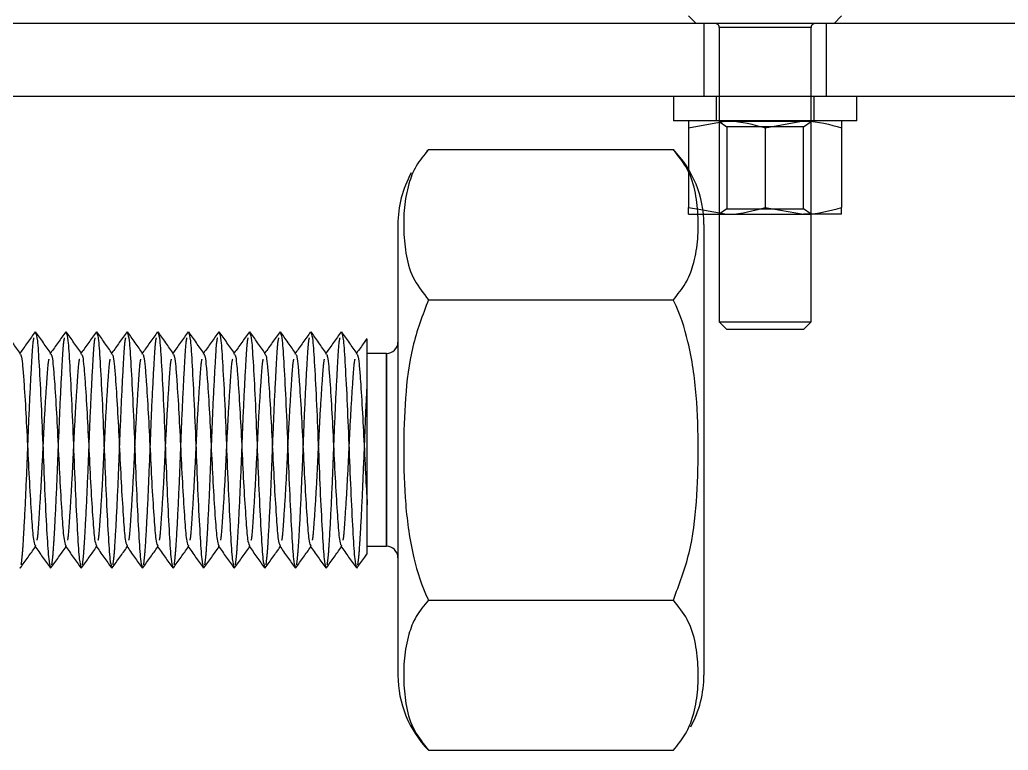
# Model space of a CAD drawing. Header units: metres. Extents: x 0 to 21025, y 0 to 14850.
# Drawn here: x 2326.9 to 2391.4, y 9003.9 to 9051.6 of the extents above; entities that cross this region are included whole.
import ezdxf

# ---------------------------------------------------------------- set-up
doc = ezdxf.new("R2010")
doc.units = ezdxf.units.M
doc.header["$LTSCALE"] = 25
doc.linetypes.add('HIDDEN2', pattern=[4.7625, 3.175, -1.5875])
doc.layers.add('SL4', color=4, linetype='Continuous')
doc.layers.add('ST1', color=7, linetype='HIDDEN2')

msp = doc.modelspace()

# ---------------------------------------------------------------- linework, layer by layer
at = {"layer": 'SL4'}
for p, q in [((2875.564, 9046.619), (1925.562, 9046.619)), ((2369.564, 9046.619), (2369.564, 9045.019)), ((2381.564, 9045.019), (2381.564, 9046.619)), ((2381.564, 9045.019), (2369.564, 9045.019)), ((2370.564, 9044.572), (2373.064, 9045.019)), ((2370.564, 9044.572), (2370.564, 9041.852)), ((2375.564, 9044.572), (2378.064, 9045.019)), ((2375.564, 9044.572), (2375.564, 9039.365)), ((2380.564, 9044.572), (2380.564, 9039.365)), ((2353.558, 9043.142), (2353.458, 9043.038)), ((2353.564, 9043.148), (2369.564, 9043.148)), ((2375.564, 9039.365), (2378.064, 9038.919)), ((2371.365, 9039.222), (2373.064, 9038.919)), ((2371.531, 9038.919), (2373.064, 9038.919)), ((2372.564, 9038.919), (2372.564, 9031.884)), ((2373.064, 9038.919), (2378.064, 9038.919)), ((2380.564, 9038.919), (2378.064, 9038.919)), ((2378.564, 9031.884), (2378.564, 9038.919)), ((2351.564, 9038.241), (2351.564, 9008.796)), ((2371.564, 9038.241), (2371.564, 9008.796)), ((2353.564, 9033.334), (2369.564, 9033.334)), ((2372.564, 9031.884), (2373.064, 9031.384)), ((2372.564, 9031.884), (2378.151, 9031.884)), ((2378.064, 9031.384), (2378.564, 9031.884)), ((2378.151, 9031.884), (2378.564, 9031.884)), ((2327.858, 9031.189), (2327.87, 9031.246)), ((2329.858, 9031.189), (2329.87, 9031.246)), ((2331.858, 9031.189), (2331.87, 9031.246)), ((2333.858, 9031.189), (2333.87, 9031.246)), ((2335.858, 9031.189), (2335.87, 9031.246)), ((2337.858, 9031.189), (2337.87, 9031.246)), ((2339.858, 9031.189), (2339.87, 9031.246)), ((2341.858, 9031.189), (2341.87, 9031.246)), ((2343.858, 9031.189), (2343.87, 9031.246)), ((2345.858, 9031.189), (2345.87, 9031.246)), ((2347.858, 9031.189), (2347.87, 9031.246)), ((2377.72, 9031.384), (2373.064, 9031.384)), ((2378.064, 9031.384), (2377.72, 9031.384)), ((2350.814, 9029.819), (2349.564, 9029.819)), ((2350.814, 9017.219), (2350.814, 9029.819)), ((2349.564, 9017.219), (2350.814, 9017.219)), ((2326.87, 9015.791), (2326.891, 9015.85)), ((2328.87, 9015.791), (2328.891, 9015.85)), ((2330.87, 9015.791), (2330.891, 9015.85)), ((2332.87, 9015.791), (2332.891, 9015.85)), ((2334.87, 9015.791), (2334.891, 9015.85)), ((2336.87, 9015.791), (2336.891, 9015.85)), ((2338.87, 9015.791), (2338.891, 9015.85)), ((2340.87, 9015.791), (2340.891, 9015.85)), ((2342.87, 9015.791), (2342.891, 9015.85)), ((2344.87, 9015.791), (2344.891, 9015.85)), ((2346.87, 9015.791), (2346.891, 9015.85)), ((2348.87, 9015.791), (2348.891, 9015.85)), ((2353.564, 9013.704), (2369.564, 9013.704)), ((2353.564, 9003.889), (2369.564, 9003.889)), ((2369.571, 9003.895), (2369.67, 9003.999))]:
    msp.add_line(p, q, dxfattribs=at)
for centre, radius, start, end in [((2364.543, 9038.241), 7.021, 0, 44.34613), ((2358.585, 9038.241), 7.021, 151.24334, 180), ((2350.814, 9030.569), 0.75, 270, 0), ((2350.814, 9016.469), 0.75, 0, 90), ((2358.585, 9008.796), 7.021, 180, 224.34613), ((2364.543, 9008.796), 7.021, 331.24334, 0)]:
    msp.add_arc(centre, radius, start, end, dxfattribs=at)
for points, knots in [([(2370.564, 9045.019), (2370.564, 9045.012), (2370.564, 9044.987), (2370.564, 9044.747), (2370.564, 9044.572)], [0, 0, 0, 0, 0.2686336, 1, 1, 1, 1]), ([(2373.064, 9045.019), (2373.123, 9045.018), (2373.968, 9045.012), (2374.795, 9044.784), (2375.564, 9044.572)], [0, 0, 0, 0, 0.070201, 1, 1, 1, 1]), ([(2378.064, 9045.019), (2378.123, 9045.018), (2378.968, 9045.012), (2379.795, 9044.784), (2380.564, 9044.572)], [0, 0, 0, 0, 0.070201, 1, 1, 1, 1]), ([(2380.564, 9045.019), (2380.564, 9045.012), (2380.564, 9044.987), (2380.564, 9044.747), (2380.564, 9044.572)], [0, 0, 0, 0, 0.2686336, 1, 1, 1, 1]), ([(2353.564, 9043.148), (2353.272, 9042.793), (2352.68, 9042.073), (2352.208, 9040.791), (2351.947, 9039.36), (2351.923, 9037.778), (2352.077, 9036.186), (2352.505, 9034.668), (2353.233, 9033.751), (2353.564, 9033.334)], [0, 0, 0, 0, 0.114678, 0.232485, 0.388423, 0.5445, 0.705441, 0.865997, 1, 1, 1, 1]), ([(2369.564, 9033.334), (2369.856, 9033.689), (2370.449, 9034.409), (2370.92, 9035.691), (2371.182, 9037.122), (2371.205, 9038.704), (2371.051, 9040.296), (2370.623, 9041.814), (2369.895, 9042.731), (2369.564, 9043.148)], [0, 0, 0, 0, 0.114678, 0.232485, 0.388423, 0.5445, 0.705441, 0.865997, 1, 1, 1, 1]), ([(2373.064, 9038.919), (2373.123, 9038.919), (2373.968, 9038.925), (2374.795, 9039.153), (2375.564, 9039.365)], [0, 0, 0, 0, 0.070201, 1, 1, 1, 1]), ([(2378.064, 9038.919), (2378.123, 9038.919), (2378.968, 9038.925), (2379.795, 9039.153), (2380.564, 9039.365)], [0, 0, 0, 0, 0.070201, 1, 1, 1, 1]), ([(2380.564, 9038.919), (2380.564, 9038.925), (2380.564, 9038.95), (2380.564, 9039.19), (2380.564, 9039.365)], [0, 0, 0, 0, 0.268634, 1, 1, 1, 1]), ([(2353.564, 9033.334), (2353.178, 9032.319), (2352.39, 9030.246), (2352.014, 9026.902), (2351.911, 9023.464), (2352.007, 9019.961), (2352.465, 9016.675), (2353.127, 9014.605), (2353.55, 9013.732), (2353.564, 9013.704)], [0, 0, 0, 0, 0.161979, 0.330793, 0.499953, 0.677538, 0.854667, 0.995314, 1, 1, 1, 1]), ([(2369.564, 9013.704), (2369.95, 9014.719), (2370.738, 9016.791), (2371.115, 9020.135), (2371.218, 9023.573), (2371.122, 9027.076), (2370.663, 9030.362), (2370.001, 9032.432), (2369.578, 9033.305), (2369.564, 9033.334)], [0, 0, 0, 0, 0.161979, 0.330793, 0.499953, 0.677538, 0.854667, 0.995314, 1, 1, 1, 1]), ([(2326.895, 9029.823), (2326.727, 9030.058), (2326.392, 9030.528), (2326.057, 9030.997), (2325.89, 9031.232)], [0, 0, 0, 0, 0.499908, 1, 1, 1, 1]), ([(2327.858, 9031.241), (2327.691, 9031.006), (2327.362, 9030.545), (2327.033, 9030.083), (2326.871, 9029.856)], [0, 0, 0, 0, 0.508202, 1, 1, 1, 1]), ([(2328.895, 9029.823), (2328.727, 9030.058), (2328.392, 9030.528), (2328.057, 9030.997), (2327.89, 9031.232)], [0, 0, 0, 0, 0.499908, 1, 1, 1, 1]), ([(2327.89, 9031.155), (2327.927, 9031.049), (2328.007, 9030.823), (2328.113, 9029.101), (2328.25, 9026.562), (2328.37, 9023.519), (2328.491, 9020.475), (2328.627, 9017.937), (2328.733, 9016.227), (2328.811, 9016.001), (2328.847, 9015.898)], [0, 0, 0, 0, 0.111758, 0.239388, 0.372264, 0.501747, 0.63123, 0.764106, 0.891736, 1, 1, 1, 1]), ([(2329.858, 9031.241), (2329.691, 9031.006), (2329.362, 9030.545), (2329.033, 9030.083), (2328.871, 9029.856)], [0, 0, 0, 0, 0.5082022, 1, 1, 1, 1]), ([(2330.895, 9029.823), (2330.727, 9030.058), (2330.392, 9030.528), (2330.057, 9030.997), (2329.89, 9031.232)], [0, 0, 0, 0, 0.499908, 1, 1, 1, 1]), ([(2329.89, 9031.155), (2329.927, 9031.049), (2330.007, 9030.823), (2330.113, 9029.101), (2330.25, 9026.562), (2330.37, 9023.519), (2330.491, 9020.475), (2330.627, 9017.937), (2330.733, 9016.227), (2330.811, 9016.001), (2330.847, 9015.898)], [0, 0, 0, 0, 0.111758, 0.239388, 0.372264, 0.501747, 0.63123, 0.764106, 0.891736, 1, 1, 1, 1]), ([(2331.858, 9031.241), (2331.691, 9031.006), (2331.362, 9030.545), (2331.033, 9030.083), (2330.871, 9029.856)], [0, 0, 0, 0, 0.508202, 1, 1, 1, 1]), ([(2332.895, 9029.823), (2332.727, 9030.058), (2332.392, 9030.528), (2332.057, 9030.997), (2331.89, 9031.232)], [0, 0, 0, 0, 0.499908, 1, 1, 1, 1]), ([(2331.89, 9031.155), (2331.927, 9031.049), (2332.007, 9030.823), (2332.113, 9029.101), (2332.25, 9026.562), (2332.37, 9023.519), (2332.491, 9020.475), (2332.627, 9017.937), (2332.733, 9016.227), (2332.811, 9016.001), (2332.847, 9015.898)], [0, 0, 0, 0, 0.1117583, 0.2393882, 0.3722641, 0.5017472, 0.6312302, 0.7641061, 0.891736, 1, 1, 1, 1]), ([(2333.858, 9031.241), (2333.691, 9031.006), (2333.362, 9030.545), (2333.033, 9030.083), (2332.871, 9029.856)], [0, 0, 0, 0, 0.508202, 1, 1, 1, 1]), ([(2334.895, 9029.823), (2334.727, 9030.058), (2334.392, 9030.528), (2334.057, 9030.997), (2333.89, 9031.232)], [0, 0, 0, 0, 0.499908, 1, 1, 1, 1]), ([(2333.89, 9031.155), (2333.927, 9031.049), (2334.007, 9030.823), (2334.113, 9029.101), (2334.25, 9026.562), (2334.37, 9023.519), (2334.491, 9020.475), (2334.627, 9017.937), (2334.733, 9016.227), (2334.811, 9016.001), (2334.847, 9015.898)], [0, 0, 0, 0, 0.111758, 0.239388, 0.372264, 0.501747, 0.63123, 0.764106, 0.891736, 1, 1, 1, 1]), ([(2335.858, 9031.241), (2335.691, 9031.006), (2335.362, 9030.545), (2335.033, 9030.083), (2334.871, 9029.856)], [0, 0, 0, 0, 0.508202, 1, 1, 1, 1]), ([(2336.895, 9029.823), (2336.727, 9030.058), (2336.392, 9030.528), (2336.057, 9030.997), (2335.89, 9031.232)], [0, 0, 0, 0, 0.499908, 1, 1, 1, 1]), ([(2335.89, 9031.155), (2335.927, 9031.049), (2336.007, 9030.823), (2336.113, 9029.101), (2336.25, 9026.562), (2336.37, 9023.519), (2336.491, 9020.475), (2336.627, 9017.937), (2336.733, 9016.227), (2336.811, 9016.001), (2336.847, 9015.898)], [0, 0, 0, 0, 0.111758, 0.239388, 0.372264, 0.501747, 0.63123, 0.764106, 0.891736, 1, 1, 1, 1]), ([(2337.858, 9031.241), (2337.691, 9031.006), (2337.362, 9030.545), (2337.033, 9030.083), (2336.871, 9029.856)], [0, 0, 0, 0, 0.5082022, 1, 1, 1, 1]), ([(2338.895, 9029.823), (2338.727, 9030.058), (2338.392, 9030.528), (2338.057, 9030.997), (2337.89, 9031.232)], [0, 0, 0, 0, 0.4999079, 1, 1, 1, 1]), ([(2337.89, 9031.155), (2337.927, 9031.049), (2338.007, 9030.823), (2338.113, 9029.101), (2338.25, 9026.562), (2338.37, 9023.519), (2338.491, 9020.475), (2338.627, 9017.937), (2338.733, 9016.227), (2338.811, 9016.001), (2338.847, 9015.898)], [0, 0, 0, 0, 0.1117583, 0.2393882, 0.3722641, 0.5017472, 0.6312302, 0.7641061, 0.891736, 1, 1, 1, 1]), ([(2339.858, 9031.241), (2339.691, 9031.006), (2339.362, 9030.545), (2339.033, 9030.083), (2338.871, 9029.856)], [0, 0, 0, 0, 0.508202, 1, 1, 1, 1]), ([(2340.895, 9029.823), (2340.727, 9030.058), (2340.392, 9030.528), (2340.057, 9030.997), (2339.89, 9031.232)], [0, 0, 0, 0, 0.499908, 1, 1, 1, 1]), ([(2339.89, 9031.155), (2339.927, 9031.049), (2340.007, 9030.823), (2340.113, 9029.101), (2340.25, 9026.562), (2340.37, 9023.519), (2340.491, 9020.475), (2340.627, 9017.937), (2340.733, 9016.227), (2340.811, 9016.001), (2340.847, 9015.898)], [0, 0, 0, 0, 0.111758, 0.239388, 0.372264, 0.501747, 0.63123, 0.764106, 0.891736, 1, 1, 1, 1]), ([(2341.858, 9031.241), (2341.691, 9031.006), (2341.362, 9030.545), (2341.033, 9030.083), (2340.871, 9029.856)], [0, 0, 0, 0, 0.508202, 1, 1, 1, 1]), ([(2342.895, 9029.823), (2342.727, 9030.058), (2342.392, 9030.528), (2342.057, 9030.997), (2341.89, 9031.232)], [0, 0, 0, 0, 0.499908, 1, 1, 1, 1]), ([(2341.89, 9031.155), (2341.927, 9031.049), (2342.007, 9030.823), (2342.113, 9029.101), (2342.25, 9026.562), (2342.37, 9023.519), (2342.491, 9020.475), (2342.627, 9017.937), (2342.733, 9016.227), (2342.811, 9016.001), (2342.847, 9015.898)], [0, 0, 0, 0, 0.111758, 0.239388, 0.372264, 0.501747, 0.63123, 0.764106, 0.891736, 1, 1, 1, 1]), ([(2343.858, 9031.241), (2343.691, 9031.006), (2343.362, 9030.545), (2343.033, 9030.083), (2342.871, 9029.856)], [0, 0, 0, 0, 0.5082022, 1, 1, 1, 1]), ([(2344.895, 9029.823), (2344.727, 9030.058), (2344.392, 9030.528), (2344.057, 9030.997), (2343.89, 9031.232)], [0, 0, 0, 0, 0.499908, 1, 1, 1, 1]), ([(2343.89, 9031.155), (2343.927, 9031.049), (2344.007, 9030.823), (2344.113, 9029.101), (2344.25, 9026.562), (2344.37, 9023.519), (2344.491, 9020.475), (2344.627, 9017.937), (2344.733, 9016.227), (2344.811, 9016.001), (2344.847, 9015.898)], [0, 0, 0, 0, 0.111758, 0.239388, 0.372264, 0.501747, 0.63123, 0.764106, 0.891736, 1, 1, 1, 1]), ([(2345.858, 9031.241), (2345.691, 9031.006), (2345.362, 9030.545), (2345.033, 9030.083), (2344.871, 9029.856)], [0, 0, 0, 0, 0.508202, 1, 1, 1, 1]), ([(2346.895, 9029.823), (2346.727, 9030.058), (2346.392, 9030.528), (2346.057, 9030.997), (2345.89, 9031.232)], [0, 0, 0, 0, 0.499908, 1, 1, 1, 1]), ([(2345.89, 9031.155), (2345.927, 9031.049), (2346.007, 9030.823), (2346.113, 9029.101), (2346.25, 9026.562), (2346.37, 9023.519), (2346.491, 9020.475), (2346.627, 9017.937), (2346.733, 9016.227), (2346.811, 9016.001), (2346.847, 9015.898)], [0, 0, 0, 0, 0.111758, 0.239388, 0.372264, 0.501747, 0.63123, 0.764106, 0.891736, 1, 1, 1, 1]), ([(2347.858, 9031.241), (2347.691, 9031.006), (2347.362, 9030.545), (2347.033, 9030.083), (2346.871, 9029.856)], [0, 0, 0, 0, 0.508202, 1, 1, 1, 1]), ([(2348.895, 9029.823), (2348.727, 9030.058), (2348.392, 9030.528), (2348.057, 9030.997), (2347.89, 9031.232)], [0, 0, 0, 0, 0.499908, 1, 1, 1, 1]), ([(2347.89, 9031.155), (2347.927, 9031.049), (2348.007, 9030.823), (2348.113, 9029.101), (2348.25, 9026.562), (2348.37, 9023.519), (2348.491, 9020.475), (2348.627, 9017.937), (2348.733, 9016.227), (2348.811, 9016.001), (2348.847, 9015.898)], [0, 0, 0, 0, 0.1117583, 0.2393882, 0.3722641, 0.5017472, 0.6312302, 0.7641061, 0.891736, 1, 1, 1, 1]), ([(2349.537, 9030.79), (2349.477, 9030.706), (2349.255, 9030.394), (2349.033, 9030.083), (2348.871, 9029.856)], [0, 0, 0, 0, 0.270973, 1, 1, 1, 1]), ([(2349.564, 9019.921), (2349.564, 9020.459), (2349.564, 9021.592), (2349.564, 9023.678), (2349.564, 9025.876), (2349.564, 9027.943), (2349.564, 9029.576), (2349.564, 9030.621), (2349.564, 9030.723), (2349.564, 9030.771)], [0, 0, 0, 0, 0.128008, 0.26934, 0.411278, 0.563146, 0.714931, 0.866636, 1, 1, 1, 1]), ([(2326.894, 9029.775), (2326.918, 9029.733), (2326.97, 9029.645), (2327.04, 9029.005), (2327.13, 9027.863), (2327.249, 9026.002), (2327.37, 9023.52), (2327.491, 9021.028), (2327.627, 9018.954), (2327.732, 9017.564), (2327.809, 9017.381), (2327.844, 9017.299)], [0, 0, 0, 0, 0.072607, 0.155069, 0.237884, 0.371691, 0.502076, 0.632461, 0.766268, 0.894784, 1, 1, 1, 1]), ([(2328.894, 9029.775), (2328.918, 9029.733), (2328.97, 9029.645), (2329.04, 9029.005), (2329.13, 9027.863), (2329.249, 9026.002), (2329.37, 9023.52), (2329.491, 9021.028), (2329.627, 9018.954), (2329.732, 9017.564), (2329.809, 9017.381), (2329.844, 9017.299)], [0, 0, 0, 0, 0.072607, 0.155069, 0.237884, 0.371691, 0.502076, 0.632461, 0.766268, 0.894784, 1, 1, 1, 1]), ([(2330.894, 9029.775), (2330.918, 9029.733), (2330.97, 9029.645), (2331.04, 9029.005), (2331.13, 9027.863), (2331.249, 9026.002), (2331.37, 9023.52), (2331.491, 9021.028), (2331.627, 9018.954), (2331.732, 9017.564), (2331.809, 9017.381), (2331.844, 9017.299)], [0, 0, 0, 0, 0.072607, 0.155069, 0.237884, 0.371691, 0.502076, 0.632461, 0.766268, 0.894784, 1, 1, 1, 1]), ([(2332.894, 9029.775), (2332.918, 9029.733), (2332.97, 9029.645), (2333.04, 9029.005), (2333.13, 9027.863), (2333.249, 9026.002), (2333.37, 9023.52), (2333.491, 9021.028), (2333.627, 9018.954), (2333.732, 9017.564), (2333.809, 9017.381), (2333.844, 9017.299)], [0, 0, 0, 0, 0.072607, 0.155069, 0.237884, 0.371691, 0.502076, 0.632461, 0.766268, 0.894784, 1, 1, 1, 1]), ([(2334.894, 9029.775), (2334.918, 9029.733), (2334.97, 9029.645), (2335.04, 9029.005), (2335.13, 9027.863), (2335.249, 9026.002), (2335.37, 9023.52), (2335.491, 9021.028), (2335.627, 9018.954), (2335.732, 9017.564), (2335.809, 9017.381), (2335.844, 9017.299)], [0, 0, 0, 0, 0.072607, 0.155069, 0.237884, 0.371691, 0.502076, 0.632461, 0.766268, 0.894784, 1, 1, 1, 1]), ([(2336.894, 9029.775), (2336.918, 9029.733), (2336.97, 9029.645), (2337.04, 9029.005), (2337.13, 9027.863), (2337.249, 9026.002), (2337.37, 9023.52), (2337.491, 9021.028), (2337.627, 9018.954), (2337.732, 9017.564), (2337.809, 9017.381), (2337.844, 9017.299)], [0, 0, 0, 0, 0.072607, 0.155069, 0.237884, 0.371691, 0.502076, 0.632461, 0.766268, 0.894784, 1, 1, 1, 1]), ([(2338.894, 9029.775), (2338.918, 9029.733), (2338.97, 9029.645), (2339.04, 9029.005), (2339.13, 9027.863), (2339.249, 9026.002), (2339.37, 9023.52), (2339.491, 9021.028), (2339.627, 9018.954), (2339.732, 9017.564), (2339.809, 9017.381), (2339.844, 9017.299)], [0, 0, 0, 0, 0.072607, 0.155069, 0.237884, 0.371691, 0.502076, 0.632461, 0.766268, 0.894784, 1, 1, 1, 1]), ([(2340.894, 9029.775), (2340.918, 9029.733), (2340.97, 9029.645), (2341.04, 9029.005), (2341.13, 9027.863), (2341.249, 9026.002), (2341.37, 9023.52), (2341.491, 9021.028), (2341.627, 9018.954), (2341.732, 9017.564), (2341.809, 9017.381), (2341.844, 9017.299)], [0, 0, 0, 0, 0.072607, 0.155069, 0.237884, 0.371691, 0.502076, 0.632461, 0.766268, 0.894784, 1, 1, 1, 1]), ([(2342.894, 9029.775), (2342.918, 9029.733), (2342.97, 9029.645), (2343.04, 9029.005), (2343.13, 9027.863), (2343.249, 9026.002), (2343.37, 9023.52), (2343.491, 9021.028), (2343.627, 9018.954), (2343.732, 9017.564), (2343.809, 9017.381), (2343.844, 9017.299)], [0, 0, 0, 0, 0.072607, 0.155069, 0.237884, 0.371691, 0.502076, 0.632461, 0.766268, 0.894784, 1, 1, 1, 1]), ([(2344.894, 9029.775), (2344.918, 9029.733), (2344.97, 9029.645), (2345.04, 9029.005), (2345.13, 9027.863), (2345.249, 9026.002), (2345.37, 9023.52), (2345.491, 9021.028), (2345.627, 9018.954), (2345.732, 9017.564), (2345.809, 9017.381), (2345.844, 9017.299)], [0, 0, 0, 0, 0.072607, 0.155069, 0.237884, 0.371691, 0.502076, 0.632461, 0.766268, 0.894784, 1, 1, 1, 1]), ([(2346.894, 9029.775), (2346.918, 9029.733), (2346.97, 9029.645), (2347.04, 9029.005), (2347.13, 9027.863), (2347.249, 9026.002), (2347.37, 9023.52), (2347.491, 9021.028), (2347.627, 9018.954), (2347.732, 9017.564), (2347.809, 9017.381), (2347.844, 9017.299)], [0, 0, 0, 0, 0.072607, 0.155069, 0.237884, 0.371691, 0.502076, 0.632461, 0.766268, 0.894784, 1, 1, 1, 1]), ([(2348.894, 9029.775), (2348.918, 9029.733), (2348.97, 9029.645), (2349.04, 9029.005), (2349.13, 9027.863), (2349.25, 9026.001), (2349.37, 9023.525), (2349.472, 9021.403), (2349.54, 9020.311), (2349.564, 9019.921)], [0, 0, 0, 0, 0.103001, 0.219981, 0.337462, 0.527282, 0.712246, 0.89721, 1, 1, 1, 1]), ([(2349.564, 9016.794), (2349.564, 9016.832), (2349.564, 9016.915), (2349.564, 9017.945), (2349.564, 9019.117), (2349.564, 9019.839), (2349.564, 9019.921)], [0, 0, 0, 0, 0.291037, 0.62536, 0.957486, 1, 1, 1, 1]), ([(2326.891, 9015.807), (2327.059, 9016.042), (2327.385, 9016.499), (2327.711, 9016.957), (2327.87, 9017.18)], [0, 0, 0, 0, 0.5125075, 1, 1, 1, 1]), ([(2327.842, 9017.22), (2328.01, 9016.985), (2328.345, 9016.515), (2328.68, 9016.045), (2328.847, 9015.81)], [0, 0, 0, 0, 0.499911, 1, 1, 1, 1]), ([(2328.891, 9015.807), (2329.059, 9016.042), (2329.385, 9016.499), (2329.711, 9016.957), (2329.87, 9017.18)], [0, 0, 0, 0, 0.5125075, 1, 1, 1, 1]), ([(2329.842, 9017.22), (2330.01, 9016.985), (2330.345, 9016.515), (2330.68, 9016.045), (2330.847, 9015.81)], [0, 0, 0, 0, 0.499911, 1, 1, 1, 1]), ([(2330.891, 9015.807), (2331.059, 9016.042), (2331.385, 9016.499), (2331.711, 9016.957), (2331.87, 9017.18)], [0, 0, 0, 0, 0.512508, 1, 1, 1, 1]), ([(2331.842, 9017.22), (2332.01, 9016.985), (2332.345, 9016.515), (2332.68, 9016.045), (2332.847, 9015.81)], [0, 0, 0, 0, 0.499911, 1, 1, 1, 1]), ([(2332.891, 9015.807), (2333.059, 9016.042), (2333.385, 9016.499), (2333.711, 9016.957), (2333.87, 9017.18)], [0, 0, 0, 0, 0.5125075, 1, 1, 1, 1]), ([(2333.842, 9017.22), (2334.01, 9016.985), (2334.345, 9016.515), (2334.68, 9016.045), (2334.847, 9015.81)], [0, 0, 0, 0, 0.499911, 1, 1, 1, 1]), ([(2334.891, 9015.807), (2335.059, 9016.042), (2335.385, 9016.499), (2335.711, 9016.957), (2335.87, 9017.18)], [0, 0, 0, 0, 0.5125075, 1, 1, 1, 1]), ([(2335.842, 9017.22), (2336.01, 9016.985), (2336.345, 9016.515), (2336.68, 9016.045), (2336.847, 9015.81)], [0, 0, 0, 0, 0.499911, 1, 1, 1, 1]), ([(2336.891, 9015.807), (2337.059, 9016.042), (2337.385, 9016.499), (2337.711, 9016.957), (2337.87, 9017.18)], [0, 0, 0, 0, 0.512508, 1, 1, 1, 1]), ([(2337.842, 9017.22), (2338.01, 9016.985), (2338.345, 9016.515), (2338.68, 9016.045), (2338.847, 9015.81)], [0, 0, 0, 0, 0.499911, 1, 1, 1, 1]), ([(2338.891, 9015.807), (2339.059, 9016.042), (2339.385, 9016.499), (2339.711, 9016.957), (2339.87, 9017.18)], [0, 0, 0, 0, 0.512508, 1, 1, 1, 1]), ([(2339.842, 9017.22), (2340.01, 9016.985), (2340.345, 9016.515), (2340.68, 9016.045), (2340.847, 9015.81)], [0, 0, 0, 0, 0.499911, 1, 1, 1, 1]), ([(2340.891, 9015.807), (2341.059, 9016.042), (2341.385, 9016.499), (2341.711, 9016.957), (2341.87, 9017.18)], [0, 0, 0, 0, 0.5125075, 1, 1, 1, 1]), ([(2341.842, 9017.22), (2342.01, 9016.985), (2342.345, 9016.515), (2342.68, 9016.045), (2342.847, 9015.81)], [0, 0, 0, 0, 0.499911, 1, 1, 1, 1]), ([(2342.891, 9015.807), (2343.059, 9016.042), (2343.385, 9016.499), (2343.711, 9016.957), (2343.87, 9017.18)], [0, 0, 0, 0, 0.5125075, 1, 1, 1, 1]), ([(2343.842, 9017.22), (2344.01, 9016.985), (2344.345, 9016.515), (2344.68, 9016.045), (2344.847, 9015.81)], [0, 0, 0, 0, 0.499911, 1, 1, 1, 1]), ([(2344.891, 9015.807), (2345.059, 9016.042), (2345.385, 9016.499), (2345.711, 9016.957), (2345.87, 9017.18)], [0, 0, 0, 0, 0.512508, 1, 1, 1, 1]), ([(2345.842, 9017.22), (2346.01, 9016.985), (2346.345, 9016.515), (2346.68, 9016.045), (2346.847, 9015.81)], [0, 0, 0, 0, 0.499911, 1, 1, 1, 1]), ([(2346.891, 9015.807), (2347.059, 9016.042), (2347.385, 9016.499), (2347.711, 9016.957), (2347.87, 9017.18)], [0, 0, 0, 0, 0.512508, 1, 1, 1, 1]), ([(2347.842, 9017.22), (2348.01, 9016.985), (2348.345, 9016.515), (2348.68, 9016.045), (2348.847, 9015.81)], [0, 0, 0, 0, 0.499911, 1, 1, 1, 1]), ([(2348.891, 9015.807), (2349.059, 9016.042), (2349.29, 9016.366), (2349.521, 9016.69), (2349.585, 9016.779)], [0, 0, 0, 0, 0.72377, 1, 1, 1, 1]), ([(2353.564, 9013.704), (2353.272, 9013.348), (2352.68, 9012.628), (2352.208, 9011.346), (2351.947, 9009.916), (2351.923, 9008.334), (2352.077, 9006.741), (2352.505, 9005.223), (2353.233, 9004.306), (2353.564, 9003.889)], [0, 0, 0, 0, 0.114678, 0.232485, 0.388423, 0.5445, 0.705441, 0.865997, 1, 1, 1, 1]), ([(2369.564, 9003.889), (2369.856, 9004.244), (2370.449, 9004.964), (2370.92, 9006.247), (2371.182, 9007.677), (2371.205, 9009.259), (2371.051, 9010.851), (2370.623, 9012.369), (2369.895, 9013.286), (2369.564, 9013.704)], [0, 0, 0, 0, 0.114678, 0.232485, 0.388423, 0.5445, 0.705441, 0.865997, 1, 1, 1, 1])]:
    msp.add_open_spline(points, degree=3, knots=knots, dxfattribs=at)
at = {"layer": 'ST1'}
for p, q in [((2370.564, 9051.884), (2371.064, 9051.384)), ((2380.064, 9051.384), (2380.564, 9051.884)), ((2875.564, 9051.381), (1875.564, 9051.381)), ((2379.445, 9051.384), (2371.064, 9051.384)), ((2371.564, 9051.381), (2371.564, 9046.619)), ((2372.564, 9051.134), (2372.564, 9038.919)), ((2378.522, 9051.134), (2372.606, 9051.134)), ((2378.564, 9038.919), (2378.564, 9051.134)), ((2380.064, 9051.384), (2379.445, 9051.384)), ((2379.564, 9046.619), (2379.564, 9051.381)), ((2372.364, 9046.619), (2372.364, 9045.019)), ((2378.764, 9045.019), (2378.764, 9046.619)), ((2372.564, 9045.019), (2372.564, 9044.993)), ((2378.564, 9044.993), (2372.564, 9044.993)), ((2372.564, 9044.993), (2373.064, 9044.643)), ((2378.064, 9044.643), (2373.064, 9044.643)), ((2373.064, 9044.643), (2373.064, 9039.269)), ((2378.064, 9044.643), (2378.564, 9044.993)), ((2378.064, 9039.269), (2378.064, 9044.643)), ((2378.564, 9044.993), (2378.564, 9045.019)), ((2370.564, 9041.852), (2370.564, 9039.365)), ((2370.564, 9039.365), (2371.365, 9039.222)), ((2370.564, 9038.919), (2371.531, 9038.919)), ((2373.064, 9039.269), (2372.564, 9038.919)), ((2373.064, 9039.269), (2378.064, 9039.269)), ((2378.564, 9038.919), (2378.064, 9039.269)), ((2326.871, 9029.856), (2326.855, 9029.833)), ((2326.856, 9029.786), (2326.87, 9029.84)), ((2328.871, 9029.856), (2328.855, 9029.833)), ((2328.856, 9029.786), (2328.87, 9029.84)), ((2330.871, 9029.856), (2330.855, 9029.833)), ((2330.856, 9029.786), (2330.87, 9029.84)), ((2332.871, 9029.856), (2332.855, 9029.833)), ((2332.856, 9029.786), (2332.87, 9029.84)), ((2334.871, 9029.856), (2334.855, 9029.833)), ((2334.856, 9029.786), (2334.87, 9029.84)), ((2336.871, 9029.856), (2336.855, 9029.833)), ((2336.856, 9029.786), (2336.87, 9029.84)), ((2338.871, 9029.856), (2338.855, 9029.833)), ((2338.856, 9029.786), (2338.87, 9029.84)), ((2340.871, 9029.856), (2340.855, 9029.833)), ((2340.856, 9029.786), (2340.87, 9029.84)), ((2342.871, 9029.856), (2342.855, 9029.833)), ((2342.856, 9029.786), (2342.87, 9029.84)), ((2344.871, 9029.856), (2344.855, 9029.833)), ((2344.856, 9029.786), (2344.87, 9029.84)), ((2346.871, 9029.856), (2346.855, 9029.833)), ((2346.856, 9029.786), (2346.87, 9029.84)), ((2348.871, 9029.856), (2348.855, 9029.833)), ((2348.856, 9029.786), (2348.87, 9029.84)), ((2350.814, 9029.819), (2350.814, 9017.219)), ((2327.87, 9017.197), (2327.893, 9017.286)), ((2327.87, 9017.18), (2327.895, 9017.214)), ((2329.87, 9017.197), (2329.893, 9017.286)), ((2329.87, 9017.18), (2329.895, 9017.214)), ((2331.87, 9017.197), (2331.893, 9017.286)), ((2331.87, 9017.18), (2331.895, 9017.214)), ((2333.87, 9017.197), (2333.893, 9017.286)), ((2333.87, 9017.18), (2333.895, 9017.214)), ((2335.87, 9017.197), (2335.893, 9017.286)), ((2335.87, 9017.18), (2335.895, 9017.214)), ((2337.87, 9017.197), (2337.893, 9017.286)), ((2337.87, 9017.18), (2337.895, 9017.214)), ((2339.87, 9017.197), (2339.893, 9017.286)), ((2339.87, 9017.18), (2339.895, 9017.214)), ((2341.87, 9017.197), (2341.893, 9017.286)), ((2341.87, 9017.18), (2341.895, 9017.214)), ((2343.87, 9017.197), (2343.893, 9017.286)), ((2343.87, 9017.18), (2343.895, 9017.214)), ((2345.87, 9017.197), (2345.893, 9017.286)), ((2345.87, 9017.18), (2345.895, 9017.214)), ((2347.87, 9017.197), (2347.893, 9017.286)), ((2347.87, 9017.18), (2347.895, 9017.214))]:
    msp.add_line(p, q, dxfattribs=at)
for centre, start, end in [((2372.314, 9051.134), 0, 90), ((2378.814, 9051.134), 90, 180)]:
    msp.add_arc(centre, 0.25, start, end, dxfattribs=at)
for points, knots in [([(2370.564, 9038.919), (2370.564, 9038.925), (2370.564, 9038.95), (2370.564, 9039.19), (2370.564, 9039.365)], [0, 0, 0, 0, 0.268634, 1, 1, 1, 1]), ([(2326.949, 9016.009), (2326.977, 9016.228), (2327.034, 9016.666), (2327.127, 9018.17), (2327.25, 9020.479), (2327.37, 9023.516), (2327.491, 9026.57), (2327.627, 9029.071), (2327.713, 9030.589), (2327.77, 9030.794), (2327.785, 9030.847)], [0, 0, 0, 0, 0.103388, 0.206233, 0.357671, 0.505243, 0.652814, 0.804253, 0.949712, 1, 1, 1, 1]), ([(2328.949, 9016.009), (2328.977, 9016.228), (2329.034, 9016.666), (2329.127, 9018.17), (2329.25, 9020.479), (2329.37, 9023.516), (2329.491, 9026.57), (2329.627, 9029.071), (2329.713, 9030.589), (2329.77, 9030.794), (2329.785, 9030.847)], [0, 0, 0, 0, 0.103388, 0.206233, 0.357671, 0.505243, 0.652814, 0.804253, 0.949712, 1, 1, 1, 1]), ([(2330.949, 9016.009), (2330.977, 9016.228), (2331.034, 9016.666), (2331.127, 9018.17), (2331.25, 9020.479), (2331.37, 9023.516), (2331.491, 9026.57), (2331.627, 9029.071), (2331.713, 9030.589), (2331.77, 9030.794), (2331.785, 9030.847)], [0, 0, 0, 0, 0.103388, 0.206233, 0.357671, 0.505243, 0.652814, 0.804253, 0.949712, 1, 1, 1, 1]), ([(2332.949, 9016.009), (2332.977, 9016.228), (2333.034, 9016.666), (2333.127, 9018.17), (2333.25, 9020.479), (2333.37, 9023.516), (2333.491, 9026.57), (2333.627, 9029.071), (2333.713, 9030.589), (2333.77, 9030.794), (2333.785, 9030.847)], [0, 0, 0, 0, 0.1033882, 0.2062326, 0.357671, 0.5052426, 0.6528142, 0.8042526, 0.9497121, 1, 1, 1, 1]), ([(2334.949, 9016.009), (2334.977, 9016.228), (2335.034, 9016.666), (2335.127, 9018.17), (2335.25, 9020.479), (2335.37, 9023.516), (2335.491, 9026.57), (2335.627, 9029.071), (2335.713, 9030.589), (2335.77, 9030.794), (2335.785, 9030.847)], [0, 0, 0, 0, 0.103388, 0.206233, 0.357671, 0.505243, 0.652814, 0.804253, 0.949712, 1, 1, 1, 1]), ([(2336.949, 9016.009), (2336.977, 9016.228), (2337.034, 9016.666), (2337.127, 9018.17), (2337.25, 9020.479), (2337.37, 9023.516), (2337.491, 9026.57), (2337.627, 9029.071), (2337.713, 9030.589), (2337.77, 9030.794), (2337.785, 9030.847)], [0, 0, 0, 0, 0.103388, 0.206233, 0.357671, 0.505243, 0.652814, 0.804253, 0.949712, 1, 1, 1, 1]), ([(2338.949, 9016.009), (2338.977, 9016.228), (2339.034, 9016.666), (2339.127, 9018.17), (2339.25, 9020.479), (2339.37, 9023.516), (2339.491, 9026.57), (2339.627, 9029.071), (2339.713, 9030.589), (2339.77, 9030.794), (2339.785, 9030.847)], [0, 0, 0, 0, 0.103388, 0.206233, 0.357671, 0.505243, 0.652814, 0.804253, 0.949712, 1, 1, 1, 1]), ([(2340.949, 9016.009), (2340.977, 9016.228), (2341.034, 9016.666), (2341.127, 9018.17), (2341.25, 9020.479), (2341.37, 9023.516), (2341.491, 9026.57), (2341.627, 9029.071), (2341.713, 9030.589), (2341.77, 9030.794), (2341.785, 9030.847)], [0, 0, 0, 0, 0.1033882, 0.2062326, 0.357671, 0.5052426, 0.6528142, 0.8042526, 0.9497121, 1, 1, 1, 1]), ([(2342.949, 9016.009), (2342.977, 9016.228), (2343.034, 9016.666), (2343.127, 9018.17), (2343.25, 9020.479), (2343.37, 9023.516), (2343.491, 9026.57), (2343.627, 9029.071), (2343.713, 9030.589), (2343.77, 9030.794), (2343.785, 9030.847)], [0, 0, 0, 0, 0.103388, 0.206233, 0.357671, 0.505243, 0.652814, 0.804253, 0.949712, 1, 1, 1, 1]), ([(2344.949, 9016.009), (2344.977, 9016.228), (2345.034, 9016.666), (2345.127, 9018.17), (2345.25, 9020.479), (2345.37, 9023.516), (2345.491, 9026.57), (2345.627, 9029.071), (2345.713, 9030.589), (2345.77, 9030.794), (2345.785, 9030.847)], [0, 0, 0, 0, 0.103388, 0.206233, 0.357671, 0.505243, 0.652814, 0.804253, 0.949712, 1, 1, 1, 1]), ([(2346.949, 9016.009), (2346.977, 9016.228), (2347.034, 9016.666), (2347.127, 9018.17), (2347.25, 9020.479), (2347.37, 9023.516), (2347.491, 9026.57), (2347.627, 9029.071), (2347.713, 9030.589), (2347.77, 9030.794), (2347.785, 9030.847)], [0, 0, 0, 0, 0.103388, 0.206233, 0.357671, 0.505243, 0.652814, 0.804253, 0.949712, 1, 1, 1, 1]), ([(2327.982, 9017.624), (2327.988, 9017.643), (2328.035, 9017.805), (2328.113, 9018.994), (2328.25, 9021.019), (2328.37, 9023.519), (2328.491, 9026.017), (2328.628, 9028.05), (2328.708, 9029.256), (2328.759, 9029.42), (2328.767, 9029.448)], [0, 0, 0, 0, 0.020732, 0.175704, 0.337058, 0.494284, 0.651511, 0.812864, 0.967837, 1, 1, 1, 1]), ([(2329.982, 9017.624), (2329.988, 9017.643), (2330.035, 9017.805), (2330.113, 9018.994), (2330.25, 9021.019), (2330.37, 9023.519), (2330.491, 9026.017), (2330.628, 9028.05), (2330.708, 9029.256), (2330.759, 9029.42), (2330.767, 9029.448)], [0, 0, 0, 0, 0.0207322, 0.1757045, 0.337058, 0.4942844, 0.6515107, 0.8128643, 0.9678366, 1, 1, 1, 1]), ([(2331.982, 9017.624), (2331.988, 9017.643), (2332.035, 9017.805), (2332.113, 9018.994), (2332.25, 9021.019), (2332.37, 9023.519), (2332.491, 9026.017), (2332.628, 9028.05), (2332.708, 9029.256), (2332.759, 9029.42), (2332.767, 9029.448)], [0, 0, 0, 0, 0.020732, 0.175704, 0.337058, 0.494284, 0.651511, 0.812864, 0.967837, 1, 1, 1, 1]), ([(2333.982, 9017.624), (2333.988, 9017.643), (2334.035, 9017.805), (2334.113, 9018.994), (2334.25, 9021.019), (2334.37, 9023.519), (2334.491, 9026.017), (2334.628, 9028.05), (2334.708, 9029.256), (2334.759, 9029.42), (2334.767, 9029.448)], [0, 0, 0, 0, 0.020732, 0.175704, 0.337058, 0.494284, 0.651511, 0.812864, 0.967837, 1, 1, 1, 1]), ([(2335.982, 9017.624), (2335.988, 9017.643), (2336.035, 9017.805), (2336.113, 9018.994), (2336.25, 9021.019), (2336.37, 9023.519), (2336.491, 9026.017), (2336.628, 9028.05), (2336.708, 9029.256), (2336.759, 9029.42), (2336.767, 9029.448)], [0, 0, 0, 0, 0.020732, 0.175704, 0.337058, 0.494284, 0.651511, 0.812864, 0.967837, 1, 1, 1, 1]), ([(2337.982, 9017.624), (2337.988, 9017.643), (2338.035, 9017.805), (2338.113, 9018.994), (2338.25, 9021.019), (2338.37, 9023.519), (2338.491, 9026.017), (2338.628, 9028.05), (2338.708, 9029.256), (2338.759, 9029.42), (2338.767, 9029.448)], [0, 0, 0, 0, 0.020732, 0.175704, 0.337058, 0.494284, 0.651511, 0.812864, 0.967837, 1, 1, 1, 1]), ([(2339.982, 9017.624), (2339.988, 9017.643), (2340.035, 9017.805), (2340.113, 9018.994), (2340.25, 9021.019), (2340.37, 9023.519), (2340.491, 9026.017), (2340.628, 9028.05), (2340.708, 9029.256), (2340.759, 9029.42), (2340.767, 9029.448)], [0, 0, 0, 0, 0.020732, 0.175704, 0.337058, 0.494284, 0.651511, 0.812864, 0.967837, 1, 1, 1, 1]), ([(2341.982, 9017.624), (2341.988, 9017.643), (2342.035, 9017.805), (2342.113, 9018.994), (2342.25, 9021.019), (2342.37, 9023.519), (2342.491, 9026.017), (2342.628, 9028.05), (2342.708, 9029.256), (2342.759, 9029.42), (2342.767, 9029.448)], [0, 0, 0, 0, 0.020732, 0.175704, 0.337058, 0.494284, 0.651511, 0.812864, 0.967837, 1, 1, 1, 1]), ([(2343.982, 9017.624), (2343.988, 9017.643), (2344.035, 9017.805), (2344.113, 9018.994), (2344.25, 9021.019), (2344.37, 9023.519), (2344.491, 9026.017), (2344.628, 9028.05), (2344.708, 9029.256), (2344.759, 9029.42), (2344.767, 9029.448)], [0, 0, 0, 0, 0.020732, 0.175704, 0.337058, 0.494284, 0.651511, 0.812864, 0.967837, 1, 1, 1, 1]), ([(2345.982, 9017.624), (2345.988, 9017.643), (2346.035, 9017.805), (2346.113, 9018.994), (2346.25, 9021.019), (2346.37, 9023.519), (2346.491, 9026.017), (2346.628, 9028.05), (2346.708, 9029.256), (2346.759, 9029.42), (2346.767, 9029.448)], [0, 0, 0, 0, 0.0207322, 0.1757045, 0.337058, 0.4942844, 0.6515107, 0.8128643, 0.9678366, 1, 1, 1, 1]), ([(2347.982, 9017.624), (2347.988, 9017.643), (2348.035, 9017.805), (2348.113, 9018.994), (2348.25, 9021.019), (2348.37, 9023.519), (2348.491, 9026.017), (2348.628, 9028.05), (2348.708, 9029.256), (2348.759, 9029.42), (2348.767, 9029.448)], [0, 0, 0, 0, 0.020732, 0.175704, 0.337058, 0.494284, 0.651511, 0.812864, 0.967837, 1, 1, 1, 1]), ([(2348.949, 9016.009), (2348.977, 9016.228), (2349.034, 9016.666), (2349.127, 9018.17), (2349.25, 9020.48), (2349.37, 9023.512), (2349.472, 9026.105), (2349.54, 9027.44), (2349.564, 9027.917)], [0, 0, 0, 0, 0.140699, 0.280657, 0.486746, 0.687573, 0.8884, 1, 1, 1, 1])]:
    msp.add_open_spline(points, degree=3, knots=knots, dxfattribs=at)

doc.saveas('drawing.dxf')
